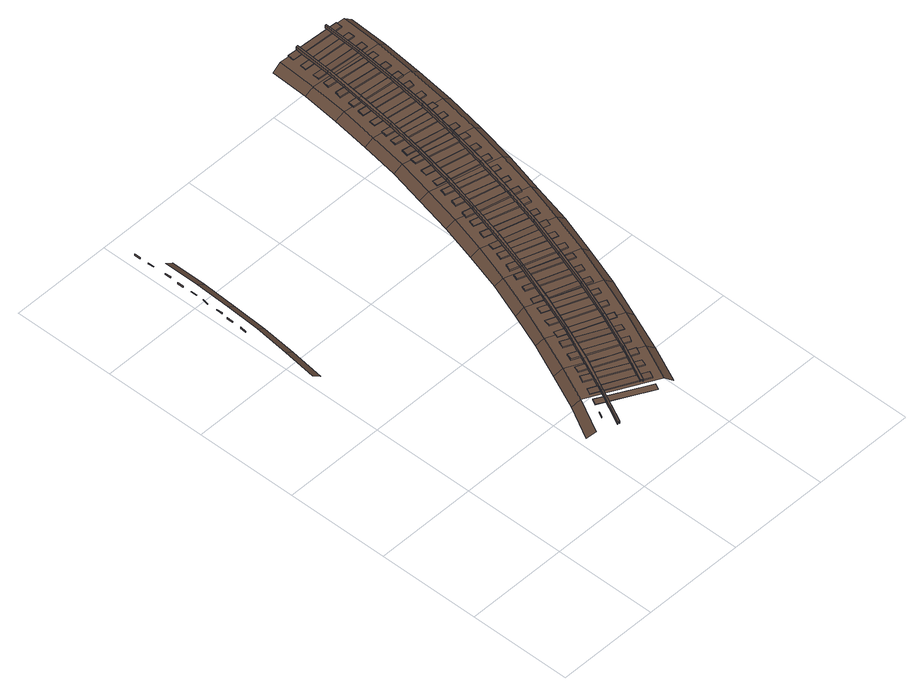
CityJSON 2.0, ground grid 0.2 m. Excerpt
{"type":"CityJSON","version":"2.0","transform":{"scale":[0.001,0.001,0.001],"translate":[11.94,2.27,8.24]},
"CityObjects":{
"railway1":{"type":"Railway","attributes":{"function":"1855"},"geometry":[{"type":"MultiSurface","lod":"3","boundaries":[[[0,1,2,3]],[[4,5,6,7]],[[8,9,10,11]],[[12,8,11,13]],[[14,15,16,17]],[[18,12,13,19]],[[20,21,1,0]],[[22,23,24,25]],[[15,26,27,16]],[[28,29,30,31]],[[16,27,32,17]],[[33,14,17,32]],[[34,35,9,8]],[[36,34,8,12]],[[37,36,12,18]],[[38,39,40,41]],[[23,42,43,24]],[[24,43,44,25]],[[45,22,25,44]],[[46,47,21,20]],[[48,49,50,51]],[[29,52,53,30]],[[54,20,0,55]],[[30,53,56,31]],[[57,28,31,56]],[[39,58,59,40]],[[60,61,62,63]],[[40,59,64,41]],[[42,45,44,43]],[[65,38,41,64]],[[66,67,35,34]],[[68,66,34,36]],[[69,70,71,72]],[[73,68,36,37]],[[74,69,72,75]],[[76,74,75,77]],[[78,79,80,81]],[[82,83,47,46]],[[49,84,85,50]],[[50,85,86,51]],[[52,57,56,53]],[[87,48,51,86]],[[88,89,90,91]],[[92,46,20,54]],[[61,93,94,62]],[[62,94,95,63]],[[96,54,55,97]],[[98,60,63,95]],[[58,65,64,59]],[[99,100,101,102]],[[79,103,104,80]],[[105,106,67,66]],[[107,105,66,68]],[[108,107,68,73]],[[80,104,109,81]],[[110,111,70,69]],[[112,78,81,109]],[[113,114,83,82]],[[115,110,69,74]],[[84,87,86,85]],[[116,115,74,76]],[[117,118,119,120]],[[89,121,122,90]],[[90,122,123,91]],[[124,88,91,123]],[[125,82,46,92]],[[93,98,95,94]],[[126,127,128,129]],[[100,130,131,101]],[[101,131,132,102]],[[133,92,54,96]],[[134,99,102,132]],[[135,136,137,138]],[[139,140,106,105]],[[103,112,109,104]],[[141,139,105,107]],[[142,141,107,108]],[[143,144,114,113]],[[118,145,146,119]],[[119,146,147,120]],[[148,149,111,110]],[[150,148,110,115]],[[151,117,120,147]],[[152,150,115,116]],[[153,154,155,156]],[[121,124,123,122]],[[127,157,158,128]],[[128,158,159,129]],[[160,113,82,125]],[[161,162,163,164]],[[165,126,129,159]],[[130,134,132,131]],[[136,166,167,137]],[[168,169,170,171]],[[172,173,140,139]],[[137,167,174,138]],[[175,172,139,141]],[[176,125,92,133]],[[177,178,144,143]],[[179,175,141,142]],[[180,135,138,174]],[[145,151,147,146]],[[154,181,182,155]],[[183,184,149,148]],[[185,183,148,150]],[[155,182,186,156]],[[187,185,150,152]],[[188,189,190,191]],[[192,153,156,186]],[[193,143,113,160]],[[162,194,195,163]],[[157,165,159,158]],[[163,195,196,164]],[[197,198,199,200]],[[201,161,164,196]],[[202,203,178,177]],[[204,205,173,172]],[[206,204,172,175]],[[169,207,208,170]],[[209,210,211,212]],[[213,206,175,179]],[[166,180,174,167]],[[170,208,214,171]],[[215,160,125,176]],[[216,168,171,214]],[[217,218,184,183]],[[219,217,183,185]],[[189,220,221,190]],[[222,223,224,225]],[[226,219,185,187]],[[181,192,186,182]],[[190,221,227,191]],[[228,188,191,227]],[[229,177,143,193]],[[230,231,232,233]],[[234,235,203,202]],[[198,236,237,199]],[[194,201,196,195]],[[199,237,238,200]],[[239,240,205,204]],[[241,239,204,206]],[[242,197,200,238]],[[243,241,206,213]],[[244,245,246,247]],[[210,248,249,211]],[[211,249,250,212]],[[207,216,214,208]],[[251,209,212,250]],[[252,193,160,215]],[[253,254,255,256]],[[257,258,218,217]],[[259,257,217,219]],[[223,260,261,224]],[[262,259,219,226]],[[224,261,263,225]],[[220,228,227,221]],[[264,265,235,234]],[[266,222,225,263]],[[267,202,177,229]],[[268,269,270,271]],[[272,273,240,239]],[[231,274,275,232]],[[276,272,239,241]],[[277,276,241,243]],[[232,275,278,233]],[[279,230,233,278]],[[280,281,282,283]],[[236,242,238,237]],[[245,284,285,246]],[[246,285,286,247]],[[287,288,289,290]],[[291,244,247,286]],[[292,229,193,252]],[[248,251,250,249]],[[293,294,258,257]],[[295,296,265,264]],[[297,293,257,259]],[[298,297,259,262]],[[254,299,300,255]],[[301,234,202,267]],[[255,300,302,256]],[[303,304,305,306]],[[307,253,256,302]],[[308,309,273,272]],[[310,308,272,276]],[[260,266,263,261]],[[311,310,276,277]],[[312,313,314,315]],[[269,316,317,270]],[[270,317,318,271]],[[319,268,271,318]],[[274,279,278,275]],[[320,321,296,295]],[[281,322,323,282]],[[324,325,326,327]],[[282,323,328,283]],[[329,280,283,328]],[[330,331,294,293]],[[332,267,229,292]],[[333,330,293,297]],[[334,335,336,337]],[[338,333,297,298]],[[339,340,309,308]],[[341,264,234,301]],[[284,291,286,285]],[[288,342,343,289]],[[344,339,308,310]],[[345,344,310,311]],[[289,343,346,290]],[[347,287,290,346]],[[348,349,350,351]],[[352,353,321,320]],[[304,354,355,305]],[[299,307,302,300]],[[305,355,356,306]],[[357,303,306,356]],[[358,359,360,361]],[[313,362,363,314]],[[314,363,364,315]],[[316,319,318,317]],[[365,366,340,339]],[[367,368,369,370]],[[371,312,315,364]],[[372,373,331,330]],[[374,365,339,344]],[[375,295,264,341]],[[376,372,330,333]],[[377,374,344,345]],[[378,376,333,338]],[[379,301,267,332]],[[325,380,381,326]],[[382,383,384,385]],[[326,381,386,327]],[[322,329,328,323]],[[387,324,327,386]],[[335,388,389,336]],[[390,391,392,393]],[[336,389,394,337]],[[395,334,337,394]],[[342,347,346,343]],[[396,397,366,365]],[[349,398,399,350]],[[400,396,365,374]],[[350,399,401,351]],[[402,400,374,377]],[[403,320,295,375]],[[404,348,351,401]],[[405,406,373,372]],[[354,357,356,355]],[[407,405,372,376]],[[408,407,376,378]],[[359,409,410,360]],[[360,410,411,361]],[[412,341,301,379]],[[413,358,361,411]],[[362,371,364,363]],[[368,414,415,369]],[[369,415,416,370]],[[383,417,418,384]],[[419,352,320,403]],[[380,387,386,381]],[[384,418,420,385]],[[421,382,385,420]],[[367,370,416,422]],[[423,424,406,405]],[[425,423,405,407]],[[426,425,407,408]],[[391,427,428,392]],[[388,395,394,389]],[[392,428,429,393]],[[430,390,393,429]],[[431,375,341,412]],[[398,404,401,399]],[[432,433,424,423]],[[409,413,411,410]],[[434,432,423,425]],[[435,434,425,426]],[[414,422,416,415]],[[436,403,375,431]],[[417,421,420,418]],[[427,430,429,428]],[[437,419,403,436]]]}]},
"railway2":{"type":"Railway","attributes":{"function":"1855"},"geometry":[{"type":"MultiSurface","lod":"3","boundaries":[[[438,439,440,441]],[[442,443,444,445]],[[446,447,439,438]],[[448,449,450,451]],[[452,453,454,455]],[[456,457,458,459]],[[460,461,447,446]],[[462,463,464,465]],[[466,467,468,469]],[[470,471,461,460]],[[472,473,474,475]],[[476,477,478,479]],[[480,481,482,483]],[[484,485,471,470]]]}]}
},
"vertices":[
[142,85,186],[128,92,174],[94,28,173],[108,20,183],[142,45,185],[137,35,183],[137,35,186],[142,45,186],[176,72,193],[176,72,186],[142,4,186],[142,4,192],[179,71,193],[145,3,192],[156,72,185],[150,61,185],[150,61,186],[156,72,186],[179,71,186],[145,3,186],[174,153,186],[159,160,174],[166,93,186],[161,83,185],[161,83,186],[166,93,188],[246,12,182],[246,12,183],[178,121,186],[172,109,186],[172,109,188],[178,121,188],[252,23,183],[252,24,182],[207,140,195],[207,140,188],[211,137,195],[211,138,188],[188,141,186],[184,130,186],[184,130,188],[188,141,188],[259,36,183],[259,36,185],[264,48,185],[264,48,183],[201,220,188],[187,226,177],[200,169,186],[195,157,186],[195,157,189],[200,169,189],[271,64,183],[271,64,185],[304,93,183],[272,23,182],[275,75,185],[275,75,183],[283,88,183],[283,88,186],[211,197,188],[207,185,186],[207,185,189],[211,197,190],[288,100,186],[288,100,183],[237,209,196],[237,209,190],[240,208,196],[270,112,193],[270,112,186],[237,43,186],[237,43,192],[240,208,190],[274,112,193],[240,40,192],[274,112,186],[240,40,186],[221,218,188],[217,206,188],[217,206,190],[221,218,190],[229,290,190],[214,295,177],[294,116,183],[294,116,186],[300,126,186],[300,126,183],[230,246,189],[227,234,188],[227,234,190],[230,246,190],[336,166,185],[306,142,185],[306,142,186],[310,153,186],[320,88,170],[286,16,170],[310,153,185],[242,274,189],[238,262,189],[238,262,190],[242,274,190],[317,169,185],[317,169,186],[264,281,196],[264,281,190],[268,278,196],[268,279,190],[322,180,186],[301,185,195],[301,185,189],[322,180,185],[253,359,190],[238,364,179],[304,184,195],[304,184,189],[249,295,190],[246,285,189],[246,285,190],[249,295,192],[328,196,186],[328,196,188],[332,206,188],[332,208,186],[364,241,186],[259,323,190],[256,313,190],[256,313,192],[259,323,192],[339,224,186],[339,224,188],[342,234,189],[349,161,173],[342,234,186],[269,351,190],[265,341,190],[265,341,192],[269,351,193],[288,351,199],[288,353,193],[291,350,199],[293,350,192],[275,431,192],[259,436,180],[348,250,186],[348,250,189],[352,261,189],[328,258,196],[328,258,190],[332,257,196],[352,261,186],[332,257,190],[277,375,190],[272,362,190],[272,362,193],[277,375,193],[358,278,186],[358,278,189],[362,289,190],[390,314,188],[285,403,192],[281,391,190],[281,391,193],[285,403,193],[362,289,188],[368,306,188],[368,306,190],[291,426,192],[288,414,192],[288,414,193],[291,426,193],[310,424,199],[310,426,193],[371,317,190],[315,424,199],[379,235,174],[294,503,193],[278,507,182],[315,424,193],[371,317,188],[376,331,188],[376,331,190],[352,330,196],[352,330,190],[357,330,196],[380,342,190],[357,330,190],[300,454,193],[297,443,192],[297,443,193],[300,454,195],[380,342,189],[413,391,189],[384,359,189],[384,359,190],[387,371,190],[307,483,193],[304,471,193],[304,471,195],[307,483,195],[387,371,189],[310,576,195],[294,580,183],[329,497,201],[329,497,195],[333,497,201],[393,386,189],[393,386,190],[313,505,193],[310,493,193],[310,493,195],[313,505,196],[333,497,195],[396,398,192],[405,310,174],[396,398,190],[376,407,199],[376,407,193],[380,406,199],[400,415,190],[400,415,192],[320,535,193],[317,523,193],[317,523,196],[320,535,196],[380,406,193],[403,426,192],[403,426,190],[434,468,190],[326,564,195],[323,552,193],[323,552,196],[326,563,196],[325,648,196],[309,650,185],[409,443,190],[409,443,193],[412,455,193],[347,571,202],[347,571,196],[351,569,202],[412,455,190],[351,569,196],[332,587,195],[329,575,195],[329,575,196],[332,587,196],[416,470,190],[416,470,193],[419,481,193],[419,481,190],[429,387,177],[336,616,196],[335,604,195],[335,604,196],[336,616,198],[396,481,199],[396,481,193],[400,480,199],[422,499,192],[422,499,193],[400,480,193],[425,509,193],[336,722,198],[320,724,186],[425,509,192],[451,545,192],[342,645,196],[341,633,196],[341,633,198],[342,645,198],[362,646,204],[362,646,198],[429,528,192],[429,528,193],[365,645,204],[365,645,198],[432,539,193],[432,539,192],[347,668,196],[345,656,196],[345,656,198],[347,668,199],[435,553,193],[435,553,195],[438,565,195],[351,697,196],[349,686,196],[349,686,199],[351,697,199],[438,565,193],[448,464,177],[413,559,201],[413,559,195],[346,795,199],[329,798,188],[418,557,201],[418,557,195],[441,583,193],[441,583,195],[467,622,193],[442,595,195],[355,721,198],[352,709,196],[354,709,199],[355,721,199],[442,595,193],[373,718,205],[373,720,199],[377,718,205],[377,718,199],[358,750,198],[357,738,198],[357,738,199],[358,750,199],[447,612,193],[447,612,196],[448,624,196],[448,624,193],[352,868,201],[336,870,189],[451,640,193],[451,638,196],[362,779,199],[361,767,198],[361,767,199],[362,779,201],[453,650,196],[453,650,193],[429,634,202],[429,634,196],[467,543,180],[432,634,202],[365,803,199],[364,791,199],[364,791,201],[365,803,201],[432,634,196],[381,794,206],[381,794,201],[480,702,195],[456,669,195],[456,669,196],[386,794,206],[386,794,201],[458,681,196],[458,681,195],[367,833,199],[365,821,199],[365,821,201],[367,833,202],[355,943,202],[339,944,190],[461,696,195],[461,696,196],[461,708,196],[461,708,195],[370,862,199],[368,850,199],[368,850,202],[370,862,202],[464,725,196],[464,725,198],[466,737,198],[389,871,208],[389,871,202],[371,886,201],[371,874,199],[371,874,202],[371,886,202],[466,737,196],[441,712,204],[441,712,198],[393,870,208],[489,781,196],[445,712,204],[393,870,202],[445,712,198],[483,621,180],[467,755,196],[467,755,198],[373,915,201],[371,903,201],[371,903,202],[373,915,202],[469,766,199],[469,767,196],[471,782,196],[471,782,199],[374,944,202],[374,932,201],[374,932,202],[374,944,204],[472,794,199],[472,794,196],[393,944,209],[393,944,202],[474,811,196],[474,811,199],[397,944,209],[474,823,199],[397,944,202],[496,859,198],[474,823,198],[450,790,205],[450,790,199],[454,790,205],[454,790,199],[476,841,198],[477,841,199],[477,853,199],[495,700,183],[477,853,198],[479,868,198],[479,868,199],[479,880,201],[480,898,199],[480,898,201],[499,938,199],[480,910,201],[480,910,199],[479,880,199],[457,867,206],[457,868,201],[461,867,206],[461,867,201],[482,927,199],[482,927,201],[482,939,202],[482,939,199],[505,779,183],[461,944,208],[461,944,202],[464,944,208],[464,944,202],[512,858,186],[515,936,186],
[31,613,9],[15,614,20],[5,545,22],[21,543,10],[6,694,17],[8,706,17],[8,706,20],[6,694,20],[40,684,7],[24,685,19],[9,725,16],[9,737,16],[9,737,19],[9,725,19],[12,751,16],[12,763,16],[12,763,17],[12,751,19],[12,782,16],[14,794,16],[14,794,17],[12,782,17],[46,754,4],[30,755,16],[15,809,15],[15,821,15],[15,821,16],[15,809,16],[15,839,13],[15,851,13],[15,851,16],[15,839,16],[50,825,3],[34,826,15],[17,868,13],[17,880,13],[17,880,15],[17,868,16],[17,906,12],[17,918,10],[17,918,13],[17,906,13],[17,935,10],[17,947,10],[17,947,13],[17,935,13],[51,896,2],[35,896,13]
]}
